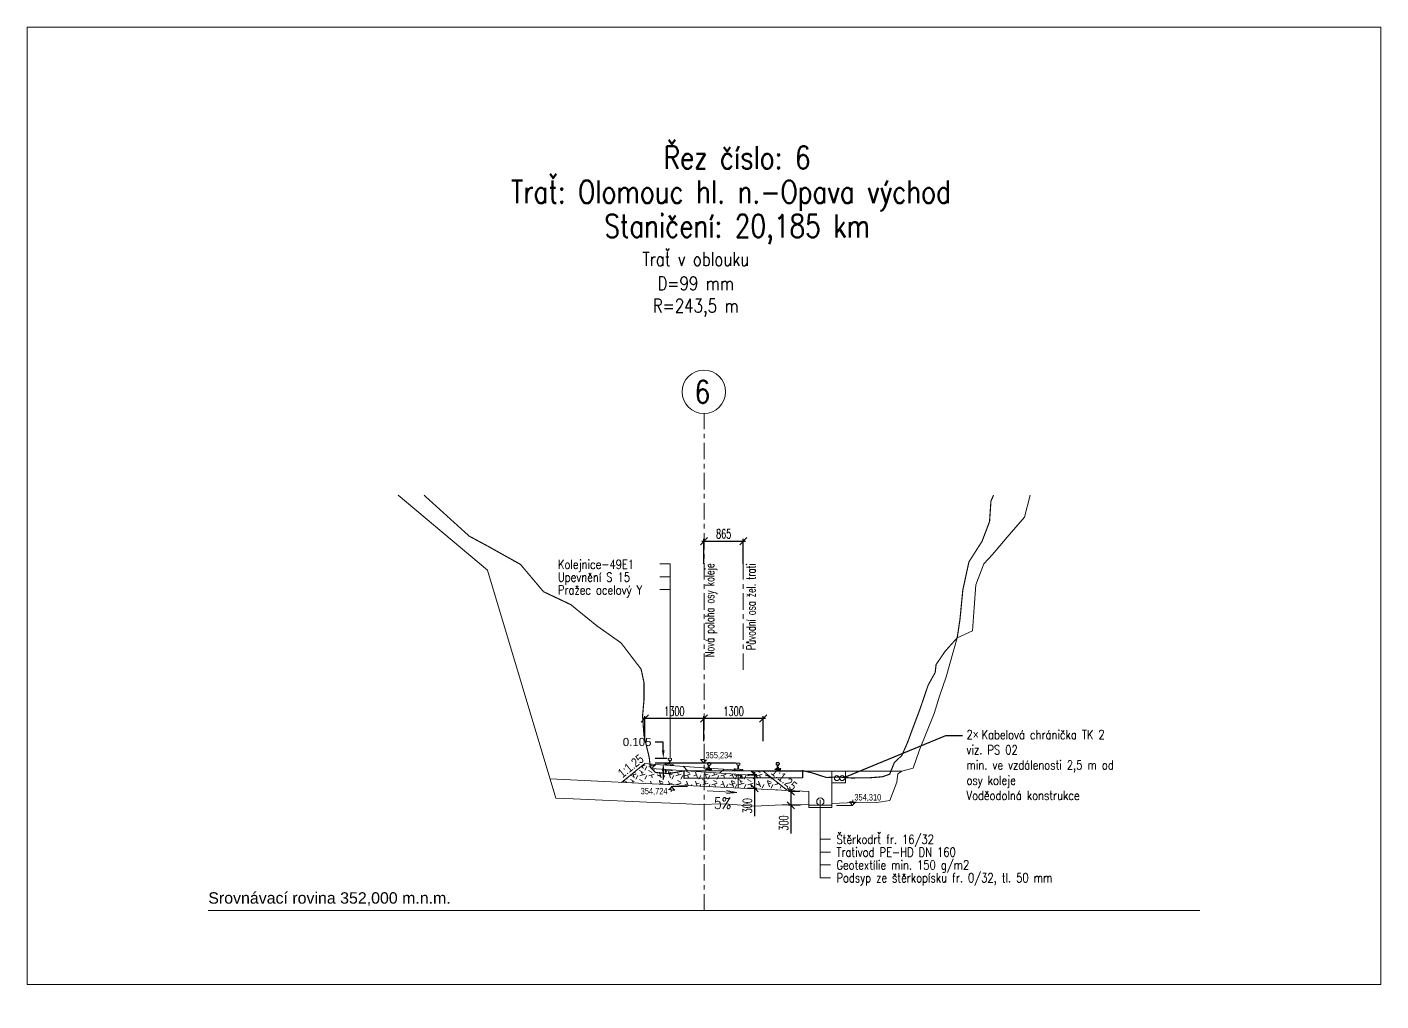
# Model space of a CAD drawing. Header units: millimetres. Extents: x -533422 to -532014, y -1115269 to -1112931.
# Drawn here: x -533209.1 to -533179.4, y -1112952.56 to -1112931.2 of the extents above; entities that cross this region are included whole.
import ezdxf
from ezdxf import colors
from ezdxf.entities.mleader import LeaderData, LeaderLine
from ezdxf.enums import TextEntityAlignment as Align
from ezdxf.math import Vec2, Vec3

# ---------------------------------------------------------------- set-up
doc = ezdxf.new("R2010")
doc.units = ezdxf.units.MM
doc.header["$PDMODE"] = 3
doc.header["$PDSIZE"] = 0.5
doc.linetypes.add('ACAD_ISO10W100', pattern=[18, 12, -3, 0, -3])
for name, color, linetype in [('002 Linie  svahu', 8, 'Continuous'), ('_původní pražec-řezy', 7, 'Continuous'), ('_vodítka-řezy', 4, 'Continuous')]:
    doc.layers.add(name, color=color, linetype=linetype)
for name, color, linetype, lineweight in [('_popisy-řezy', 1, 'Continuous', 18), ('_příčné řezy-řezy', 1, 'Continuous', 20), ('_svršek-řezy', 1, 'Continuous', 18), ('_šrafy-řezy', 1, 'Continuous', 15), ('původní terén', 7, 'Continuous', 15), ('stránka A4', 3, 'Continuous', 0)]:
    doc.layers.add(name, color=color, linetype=linetype, lineweight=lineweight)
doc.styles.add('ARI 1_50(01)', font='arial.ttf', dxfattribs={"height": 0.2})
doc.styles.add('promile', font='romans71n.shx', dxfattribs={"width": 0.8})
doc.styles.get("Standard").update_dxf_attribs({"font": 'arial.ttf'})
doc.styles.add('Standard 1_100', font='romans.shx', dxfattribs={"width": 0.65, "height": 0.2})
doc.styles.add('‰', font='romans71n.shx', dxfattribs={"width": 0.8})
doc.dimstyles.new('1_100', dxfattribs={"dimtxt": 0.2, "dimasz": 0.16, "dimexe": 0.05, "dimexo": 0.2, "dimgap": 0.06, "dimtad": 1, "dimdec": 0, "dimlfac": 1000, "dimrnd": 5, "dimzin": 0, "dimtxsty": 'Standard 1_100', "dimblk": 'OBLIQUE', "dimcen": 2.5, "dimdle": 0.05, "dimclrd": 256, "dimclre": 256, "dimclrt": 1, "dimadec": 0, "dimazin": 0, "dimtfac": 1, "dimtdec": 0, "dimtmove": 0, "dimatfit": 3, "dimfxl": 0.5, "dimfxlon": 1, "dimtfillclr": 256, "dimarcsym": 0})
doc.dimstyles.get("Standard").update_dxf_attribs({"dimtxt": 0.18, "dimasz": 0.18, "dimexe": 0.18, "dimexo": 0.0625, "dimgap": 0.09, "dimtad": 0, "dimtih": 1, "dimtoh": 1, "dimdec": 3, "dimzin": 0, "dimdsep": 46, "dimtxsty": 'Standard', "dimcen": 0.09, "dimadec": 0, "dimazin": 0, "dimtfac": 1, "dimtdec": 3, "dimtofl": 0, "dimtmove": 0, "dimatfit": 3, "dimfxl": 1, "dimtfillclr": 256, "dimtolj": 1, "dimtzin": 0, "dimarcsym": 0})

# ---------------------------------------------------------------- blocks, each defined once
blk = doc.blocks.new('RC_VYZNA')
for p, q in [((-2, 2), (0, 2)), ((0, 0), (-2, 2)), ((0, 2), (0, 3))]:
    blk.add_line(p, q)
blk.add_solid([(0, 0), (0, 0), (0, 2), (2, 2)])
blk = doc.blocks.new('Původní svršek')
at = {"layer": '_vodítka-řezy', "color": 12, "linetype": 'ACAD_ISO10W100', "lineweight": 0, "ltscale": 0.03, "extrusion": (0, 1, 6.12303e-17)}
blk.add_line((-675139.828, -974938.843), (-675139.828, -974936.508), dxfattribs=at)
at = {"layer": '_vodítka-řezy', "style": 'Standard 1_100', "width": 0.65}
blk.add_text('Původní osa žel. trati', height=0.2, rotation=90, dxfattribs=at).set_placement((-675139.558, -974936.508), align=Align.RIGHT)
blk = doc.blocks.new('A$C249728DF')
at = {"color": 7}
for p, q in [((0.715, 0.105), (0.717, 0.08)), ((0.74, 0.075), (0.719, 0.079)), ((0.752, 0.026), (0.749, 0.056)), ((0.766, 0.028), (0.762, 0.058)), ((0.766, 0.078), (0.785, 0.087)), ((0.782, 0.114), (0.786, 0.09)), ((-0.807, -0.149), (-0.807, -0.143)), ((-0.805, -0.14), (-0.792, -0.138)), ((-0.744, -0.149), (-0.805, -0.151)), ((-0.759, -0.127), (-0.784, -0.136)), ((-0.782, -0.015), (-0.783, -0.039)), ((-0.761, -0.048), (-0.781, -0.041)), ((-0.753, -0.097), (-0.754, -0.067)), ((-0.744, -0.149), (-0.683, -0.147)), ((-0.739, -0.097), (-0.74, -0.067)), ((-0.735, -0.047), (-0.714, -0.039)), ((-0.731, -0.126), (-0.705, -0.133)), ((-0.715, -0.013), (-0.713, -0.037)), ((-0.685, -0.136), (-0.698, -0.135)), ((-0.682, -0.145), (-0.682, -0.139)), ((0.704, -0.031), (0.703, -0.025)), ((0.705, -0.022), (0.718, -0.018)), ((0.766, -0.025), (0.706, -0.033)), ((0.749, -0.004), (0.725, -0.016)), ((0.766, -0.025), (0.827, -0.017)), ((0.777, 0), (0.804, -0.005)), ((0.824, -0.006), (0.811, -0.006)), ((0.828, -0.015), (0.827, -0.009))]:
    blk.add_line(p, q, dxfattribs=at)
blk.add_lwpolyline([(-1.269, -0.381), (-1.283, -0.219), (1.309, -0.006), (1.322, -0.168), (-1.269, -0.381)], dxfattribs=at)
for centre, radius, start, end in [((-0.74, -0.3), 0.3, 90.0237, 91.8383), ((-0.74, -0.08), 0.08, 80.204, 90.0475), ((0.728, 0.106), 0.013, 109.1975, 184.2723), ((0.719, 0.081), 0.002, 184.2723, 259.1282), ((0.75, 0.043), 0.08, 99.3539, 109.1975), ((0.786, -0.174), 0.3, 97.5631, 99.3778), ((0.739, 0.068), 0.007, 17.9715, 79.1282), ((0.669, 0.045), 0.08, 7.5631, 17.9715), ((0.786, -0.174), 0.3, 95.7485, 97.5631), ((0.746, 0.002), 0.007, 295.9902, 356.0557), ((0.634, 0.01), 0.12, 356.0557, 7.5631), ((0.764, 0.045), 0.08, 85.9288, 95.7724), ((0.769, 0.072), 0.007, 115.9981, 177.1547), ((0.842, 0.068), 0.08, 177.1547, 187.5631), ((0.885, 0.044), 0.12, 187.5631, 199.0706), ((0.769, 0.111), 0.013, 10.854, 85.9288), ((0.779, 0.007), 0.007, 199.0706, 259.136), ((0.784, 0.089), 0.002, 295.9981, 10.854), ((-0.804, -0.143), 0.003, 99.583, 181.8383), ((-0.805, -0.149), 0.0015, 181.8383, 271.8383), ((-0.798, -0.098), 0.04, 279.583, 290.2654), ((-0.781, -0.039), 0.002, 178.5474, 253.4034), ((-0.769, -0.015), 0.013, 103.4727, 178.5474), ((-0.754, -0.08), 0.08, 93.6291, 103.4727), ((-0.763, -0.054), 0.007, 12.2467, 73.4034), ((-0.74, -0.3), 0.3, 91.8383, 93.653), ((-0.762, -0.12), 0.007, 290.2654, 350.3308), ((-0.834, -0.07), 0.08, 1.8383, 12.2467), ((-0.873, -0.101), 0.12, 350.3308, 1.8383), ((-0.66, -0.064), 0.08, 171.4299, 181.8383), ((-0.732, -0.053), 0.007, 110.2733, 171.4299), ((-0.619, -0.093), 0.12, 181.8383, 193.3458), ((-0.729, -0.119), 0.007, 193.3458, 253.4112), ((-0.728, -0.014), 0.013, 5.1292, 80.204), ((-0.715, -0.037), 0.002, 290.2733, 5.1292), ((-0.694, -0.095), 0.04, 253.4112, 264.0936), ((-0.685, -0.139), 0.003, 1.8383, 84.0936), ((-0.683, -0.145), 0.0015, 271.8383, 1.8383), ((0.706, -0.025), 0.003, 105.3078, 187.5631), ((0.706, -0.031), 0.0015, 187.5631, 277.5631), ((0.708, 0.02), 0.04, 285.3078, 295.9902), ((0.811, 0.034), 0.04, 259.136, 269.8184), ((0.824, -0.009), 0.003, 7.5631, 89.8184), ((0.827, -0.015), 0.0015, 277.5631, 7.5631)]:
    blk.add_arc(centre, radius, start, end, dxfattribs=at)
blk = doc.blocks.new('_Oblique')
at = {"color": 0, "linetype": 'ByBlock', "lineweight": -2}
blk.add_line((0.5, 0.5), (-0.5, -0.5), dxfattribs=at)
blk = doc.blocks.new('*D103')
at = {"layer": '_příčné řezy-řezy', "linetype": 'Continuous', "lineweight": -2}
for p, q in [((-533195.554, -1112946.863), (-533195.554, -1112946.313)), ((-533194.204, -1112946.363), (-533195.604, -1112946.363)), ((-533194.254, -1112946.363), (-533194.254, -1112946.413))]:
    blk.add_line(p, q, dxfattribs=at)
at = {"layer": 'Defpoints', "color": 0}
for p in [(-533195.554, -1112946.363), (-533194.254, -1112946.328), (-533195.554, -1112947.482)]:
    blk.add_point(p, dxfattribs=at)
at = {"layer": '_příčné řezy-řezy', "lineweight": -2, "xscale": 0.16, "yscale": 0.16, "zscale": 0.16, "rotation": 180}
blk.add_blockref('_Oblique', (-533195.554, -1112946.363), dxfattribs=at)
at = {"layer": '_příčné řezy-řezy', "lineweight": -2, "xscale": 0.16, "yscale": 0.16, "zscale": 0.16}
blk.add_blockref('_Oblique', (-533194.254, -1112946.363), dxfattribs=at)
at = {"layer": '_příčné řezy-řezy', "color": 1, "lineweight": 9, "insert": (-533194.904, -1112946.203), "char_height": 0.2, "attachment_point": 5, "style": 'Standard 1_100'}
blk.add_mtext('1300', dxfattribs=at)
blk = doc.blocks.new('*D104')
at = {"layer": '_příčné řezy-řezy', "linetype": 'Continuous', "lineweight": -2}
for p, q in [((-533194.254, -1112946.863), (-533194.254, -1112946.313)), ((-533192.954, -1112946.863), (-533192.954, -1112946.313)), ((-533192.904, -1112946.363), (-533194.304, -1112946.363))]:
    blk.add_line(p, q, dxfattribs=at)
at = {"layer": 'Defpoints', "color": 0}
for p in [(-533194.254, -1112946.363), (-533194.254, -1112947.482), (-533192.954, -1112947.482)]:
    blk.add_point(p, dxfattribs=at)
at = {"layer": '_příčné řezy-řezy', "lineweight": -2, "xscale": 0.16, "yscale": 0.16, "zscale": 0.16, "rotation": 180}
blk.add_blockref('_Oblique', (-533194.254, -1112946.363), dxfattribs=at)
at = {"layer": '_příčné řezy-řezy', "lineweight": -2, "xscale": 0.16, "yscale": 0.16, "zscale": 0.16}
blk.add_blockref('_Oblique', (-533192.954, -1112946.363), dxfattribs=at)
at = {"layer": '_příčné řezy-řezy', "color": 1, "lineweight": 9, "insert": (-533193.604, -1112946.203), "char_height": 0.2, "attachment_point": 5, "style": 'Standard 1_100'}
blk.add_mtext('1300', dxfattribs=at)
blk = doc.blocks.new('*D118')
at = {"layer": '_příčné řezy-řezy', "linetype": 'Continuous', "lineweight": -2}
for p, q in [((-533194.254, -1112942.973), (-533194.254, -1112942.423)), ((-533193.391, -1112942.973), (-533193.391, -1112942.423)), ((-533194.304, -1112942.473), (-533193.341, -1112942.473))]:
    blk.add_line(p, q, dxfattribs=at)
at = {"layer": 'Defpoints', "color": 0}
for p in [(-533193.391, -1112942.473), (-533194.254, -1112943.259), (-533193.391, -1112943.263)]:
    blk.add_point(p, dxfattribs=at)
at = {"layer": '_příčné řezy-řezy', "lineweight": -2, "xscale": 0.16, "yscale": 0.16, "zscale": 0.16, "rotation": 180}
blk.add_blockref('_Oblique', (-533194.254, -1112942.473), dxfattribs=at)
at = {"layer": '_příčné řezy-řezy', "lineweight": -2, "xscale": 0.16, "yscale": 0.16, "zscale": 0.16}
blk.add_blockref('_Oblique', (-533193.391, -1112942.473), dxfattribs=at)
at = {"layer": '_příčné řezy-řezy', "color": 1, "lineweight": 9, "insert": (-533193.822, -1112942.313), "char_height": 0.2, "attachment_point": 5, "style": 'Standard 1_100'}
blk.add_mtext('865', dxfattribs=at)
blk = doc.blocks.new('*D134')
at = {"layer": '_příčné řezy-řezy', "linetype": 'Continuous', "lineweight": -2}
for p, q in [((-533193.302, -1112947.59), (-533193.095, -1112947.59)), ((-533193.145, -1112947.54), (-533193.145, -1112947.89)), ((-533193.302, -1112947.89), (-533193.095, -1112947.89)), ((-533193.145, -1112947.89), (-533193.145, -1112948.504))]:
    blk.add_line(p, q, dxfattribs=at)
at = {"layer": 'Defpoints', "color": 0}
for p in [(-533193.502, -1112947.59), (-533193.502, -1112947.89), (-533193.145, -1112947.89)]:
    blk.add_point(p, dxfattribs=at)
at = {"layer": '_příčné řezy-řezy', "lineweight": -2, "xscale": 0.16, "yscale": 0.16, "zscale": 0.16}
for p, rotation in [((-533193.145, -1112947.59), 90), ((-533193.145, -1112947.89), 270)]:
    blk.add_blockref('_Oblique', p, dxfattribs=dict(at, rotation=rotation))
at = {"layer": '_příčné řezy-řezy', "color": 1, "lineweight": 9, "insert": (-533193.305, -1112948.277), "char_height": 0.2, "attachment_point": 5, "rotation": 90, "style": 'Standard 1_100'}
blk.add_mtext('300', dxfattribs=at)
blk = doc.blocks.new('*D135')
at = {"layer": '_příčné řezy-řezy', "linetype": 'Continuous', "lineweight": -2}
for p, q in [((-533192.153, -1112947.967), (-533192.398, -1112947.967)), ((-533192.348, -1112947.917), (-533192.348, -1112948.267)), ((-533192.153, -1112948.267), (-533192.398, -1112948.267)), ((-533192.348, -1112948.267), (-533192.348, -1112948.882))]:
    blk.add_line(p, q, dxfattribs=at)
at = {"layer": 'Defpoints', "color": 0}
for p in [(-533191.953, -1112947.967), (-533192.348, -1112948.267), (-533191.953, -1112948.267)]:
    blk.add_point(p, dxfattribs=at)
at = {"layer": '_příčné řezy-řezy', "lineweight": -2, "xscale": 0.16, "yscale": 0.16, "zscale": 0.16}
for p, rotation in [((-533192.348, -1112947.967), 90), ((-533192.348, -1112948.267), 270)]:
    blk.add_blockref('_Oblique', p, dxfattribs=dict(at, rotation=rotation))
at = {"layer": '_příčné řezy-řezy', "color": 1, "lineweight": 9, "insert": (-533192.508, -1112948.655), "char_height": 0.2, "attachment_point": 5, "rotation": 90, "style": 'Standard 1_100'}
blk.add_mtext('300', dxfattribs=at)
blk = doc.blocks.new('*D146')
at = {"layer": 'Defpoints', "color": 0}
for p in [(-533195.147, -1112947.239), (-533194.998, -1112947.239), (-533193.5, -1112947.344)]:
    blk.add_point(p, dxfattribs=at)
at = {"layer": 'stránka A4', "color": 0, "lineweight": -2}
for p, q in [((-533195.147, -1112946.879), (-533195.327, -1112946.879)), ((-533195.147, -1112947.059), (-533195.147, -1112946.879)), ((-533195.061, -1112947.239), (-533195.327, -1112947.239)), ((-533193.563, -1112947.344), (-533195.327, -1112947.344)), ((-533195.147, -1112947.524), (-533195.147, -1112947.704))]:
    blk.add_line(p, q, dxfattribs=at)
at = {"layer": 'stránka A4', "color": 0}
for points in [[(-533195.177, -1112947.059), (-533195.117, -1112947.059), (-533195.147, -1112947.239)], [(-533195.117, -1112947.524), (-533195.177, -1112947.524), (-533195.147, -1112947.344)]]:
    blk.add_solid(points, dxfattribs=at)
at = {"layer": 'stránka A4', "color": 0, "insert": (-533195.721, -1112946.879), "char_height": 0.18, "attachment_point": 5}
blk.add_mtext('\\A1;0.105', dxfattribs=at)

msp = doc.modelspace()

# ---------------------------------------------------------------- hatches: boundary and pattern name
at = {"layer": '_šrafy-řezy', "linetype": 'Continuous'}
h = msp.add_hatch(dxfattribs=at)
h.set_pattern_fill('UNIHER', color=1, scale=0.05, style=0)
h.set_pattern_definition([(18.435, (141812.83852, -138008.09968), (0.197642177225, 0.197642530296), [0.0625, -0.5, 0.125, -0.5625]), (18.435, (141812.97687, -138008.11944), (0.197642177225, 0.197642530296), [0.125, -0.5, 0.0625, -0.5625]), (108.435, (141812.8583, -138008.15897), (0.197642177225, 0.197642530296), [0.125, -0.5, 0.125, -0.5]), (108.435, (141812.8583, -138007.96133), (0.197642177225, 0.197642530296), [0.125, -0.5, 0.125, -0.5]), (108.435, (141813.03617, -138008.09968), (0.197642177225, 0.197642530296), [0.0625, -0.5625]), (108.435, (141812.66065, -138007.96133), (0.197642177225, 0.197642530296), [0.0625, -0.5625]), (333.435, (141812.89782, -138008.07991), (0.197642294287, 0.19764242375), [0.0883885, -0.79549515, 0.0883885, -0.79549515]), (333.435, (141812.50253, -138007.88227), (0.197642294287, 0.19764242375), [0.08838835, -1.6793786]), (333.435, (141813.09546, -138008.07991), (0.197642294287, 0.19764242375), [0.0883885, -0.35385534, 0.0883885, -1.23743685]), (333.435, (141812.70017, -138007.88227), (0.197642294287, 0.19764242375), [0.08838835, -1.6793786]), (333.435, (141813.2931, -138008.07991), (0.197642294287, 0.19764242375), [0.0883885, -0.79549515, 0.0883885, -0.79549515]), (333.435, (141813.68839, -138008.27756), (0.197642294287, 0.19764242375), [0.08838835, -1.6793786]), (63.435, (141812.81876, -138008.04038), (-0.197643635928, -0.197641752932), [0.08839, -0.35355, 0.08839, -0.7955, 0.08839, -0.35355])])
h.paths.add_polyline_path([(-533193.578, -1112947.585), (-533194.9523, -1112947.4901), (-533194.9538, -1112947.5113), (-533195.0776, -1112947.5028), (-533195.0803, -1112947.5418), (-533195.1015, -1112947.5403), (-533195.0974, -1112947.4801), (-533195.4124, -1112947.4584), (-533195.3111, -1112947.3702), (-533195.5521, -1112947.3535), (-533196.0653, -1112947.7641), (-533193.502, -1112947.8902), (-533193.502, -1112947.6115), (-533193.5794, -1112947.6061)])
h.paths.add_polyline_path([(-533192.9539, -1112947.5154), (-533193.2061, -1112947.5154), (-533193.1179, -1112947.6167), (-533193.4329, -1112947.595), (-533193.4371, -1112947.6551), (-533193.4583, -1112947.6537), (-533193.4556, -1112947.6147), (-533193.502, -1112947.6115), (-533193.502, -1112947.8902), (-533192.4188, -1112947.9435)])

# ---------------------------------------------------------------- linework, layer by layer
at = {"layer": '002 Linie  svahu', "color": 1, "linetype": 'Continuous', "lineweight": 18, "ltscale": 0.25, "flags": 128}
for points in [[(-533199.0041, -1112943.1093), (-533200.9647, -1112941.4642)], [(-533187.0978, -1112941.4642), (-533187.2217, -1112941.9439), (-533187.6031, -1112942.3822), (-533187.9274, -1112942.7633), (-533188.1181, -1112942.9729), (-533188.2897, -1112943.4303), (-533188.3278, -1112943.9258), (-533188.366, -1112944.4403), (-533188.6991, -1112944.5937), (-533188.9381, -1112945.4504), (-533189.0907, -1112945.8696), (-533189.2051, -1112946.2507), (-533189.5293, -1112947.0511), (-533189.6628, -1112947.4513), (-533189.9113, -1112947.5154)], [(-533195.1876, -1112948.2134), (-533197.1209, -1112948.1262), (-533197.5041, -1112948.1093), (-533199.0041, -1112943.1093)], [(-533191.4517, -1112948.2262), (-533191.1145, -1112948.2104), (-533190.459, -1112948.2053), (-533190.459, -1112948.2053), (-533190.459, -1112948.2053), (-533190.1763, -1112948.1616), (-533190.0265, -1112947.759), (-533190.0003, -1112947.5761), (-533189.9113, -1112947.5154)], [(-533195.1876, -1112948.2134), (-533195.1876, -1112948.2134), (-533195.1876, -1112948.2134), (-533195.1876, -1112948.2134), (-533195.1876, -1112948.2134), (-533194.7947, -1112948.225), (-533194.3567, -1112948.2464), (-533193.8119, -1112948.2357), (-533193.1496, -1112948.2891), (-533192.5407, -1112948.2571), (-533192.1133, -1112948.2571), (-533191.9517, -1112948.2495)]]:
    msp.add_lwpolyline(points, dxfattribs=at)
at = {"layer": '_popisy-řezy', "linetype": 'Continuous'}
for p, q in [((-533195.2234, -1112942.9711), (-533194.9984, -1112942.9711)), ((-533194.9984, -1112947.2394), (-533194.9984, -1112942.9711)), ((-533195.2234, -1112943.2523), (-533194.9984, -1112943.2523)), ((-533195.2234, -1112943.5336), (-533194.9984, -1112943.5336)), ((-533191.7036, -1112949.8568), (-533191.7036, -1112948.1481)), ((-533191.7036, -1112949.0131), (-533191.4786, -1112949.0131)), ((-533191.7036, -1112949.2943), (-533191.4786, -1112949.2943)), ((-533191.7036, -1112949.5756), (-533191.4786, -1112949.5756)), ((-533191.7036, -1112949.8568), (-533191.4786, -1112949.8568))]:
    msp.add_line(p, q, dxfattribs=at)
at = {"layer": '_popisy-řezy', "linetype": 'Continuous', "lineweight": 13}
for p, q in [((-533194.1836, -1112947.9526), (-533193.536, -1112947.9871)), ((-533193.536, -1112947.9871), (-533193.7627, -1112948.0049)), ((-533193.536, -1112947.9871), (-533193.7595, -1112947.9454))]:
    msp.add_line(p, q, dxfattribs=at)
at = {"layer": '_popisy-řezy', "color": 1, "lineweight": 13}
msp.add_circle((-533194.2557, -1112939.1968), 0.4767, dxfattribs=at)
at = {"layer": '_svršek-řezy', "linetype": 'Continuous'}
for p, q in [((-533195.5521, -1112947.3535), (-533196.0653, -1112947.7641)), ((-533195.3111, -1112947.3702), (-533195.5521, -1112947.3535)), ((-533197.6307, -1112947.6872), (-533191.9517, -1112947.9664)), ((-533193.502, -1112947.5902), (-533193.502, -1112947.8902)), ((-533193.2061, -1112947.5154), (-533192.9539, -1112947.5154)), ((-533192.9539, -1112947.5154), (-533192.4188, -1112947.9435)), ((-533192.9539, -1112947.5154), (-533189.9113, -1112947.5154)), ((-533191.4517, -1112947.7748), (-533191.1517, -1112947.7748)), ((-533191.1517, -1112947.7748), (-533191.1517, -1112947.5154)), ((-533191.9517, -1112948.2664), (-533191.4517, -1112948.2664)), ((-533191.9517, -1112948.3164), (-533191.4517, -1112948.3164))]:
    msp.add_line(p, q, dxfattribs=at)
at = {"layer": '_svršek-řezy', "lineweight": 13}
for p, q in [((-533195.3111, -1112947.3702), (-533195.4124, -1112947.4584)), ((-533195.4124, -1112947.4584), (-533193.1179, -1112947.6167)), ((-533193.2061, -1112947.5154), (-533195.3111, -1112947.3702)), ((-533195.112, -1112947.3839), (-533195.1105, -1112947.3627)), ((-533195.0894, -1112947.3642), (-533195.1105, -1112947.3627)), ((-533195.1015, -1112947.5403), (-533195.0974, -1112947.4801)), ((-533195.0894, -1112947.3642), (-533195.0908, -1112947.3854)), ((-533195.0776, -1112947.5028), (-533195.0803, -1112947.5418)), ((-533194.9538, -1112947.5113), (-533195.0776, -1112947.5028)), ((-533194.9523, -1112947.4901), (-533194.9538, -1112947.5113)), ((-533194.9443, -1112947.3742), (-533194.9458, -1112947.3954)), ((-533194.9443, -1112947.3742), (-533194.9232, -1112947.3756)), ((-533194.9246, -1112947.3968), (-533194.9232, -1112947.3756)), ((-533194.7026, -1112947.4121), (-533194.6143, -1112947.5135)), ((-533193.8147, -1112947.4734), (-533193.916, -1112947.5616)), ((-533193.5926, -1112947.4887), (-533193.5911, -1112947.4675)), ((-533193.57, -1112947.469), (-533193.5911, -1112947.4675)), ((-533193.57, -1112947.469), (-533193.5714, -1112947.4902)), ((-533193.4249, -1112947.479), (-533193.4264, -1112947.5002)), ((-533193.4249, -1112947.479), (-533193.4038, -1112947.4805)), ((-533193.4052, -1112947.5016), (-533193.4038, -1112947.4805)), ((-533195.0803, -1112947.5418), (-533195.1015, -1112947.5403)), ((-533193.578, -1112947.585), (-533193.5794, -1112947.6061)), ((-533193.5794, -1112947.6061), (-533193.4556, -1112947.6147)), ((-533193.4556, -1112947.6147), (-533193.4583, -1112947.6537)), ((-533193.4583, -1112947.6537), (-533193.4371, -1112947.6551)), ((-533193.4371, -1112947.6551), (-533193.4329, -1112947.595)), ((-533193.2061, -1112947.5154), (-533193.1179, -1112947.6167)), ((-533191.4517, -1112948.3164), (-533191.4517, -1112947.5154)), ((-533191.9517, -1112948.3164), (-533191.9517, -1112947.9664))]:
    msp.add_line(p, q, dxfattribs=at)
at = {"layer": '_svršek-řezy', "linetype": 'Continuous', "lineweight": 13}
for p, q in [((-533195.0781, -1112947.38), (-533195.0759, -1112947.3668)), ((-533195.0781, -1112947.38), (-533195.0759, -1112947.3668)), ((-533194.954, -1112947.3948), (-533195.0781, -1112947.38)), ((-533194.954, -1112947.3948), (-533195.0781, -1112947.38)), ((-533195.0759, -1112947.3668), (-533195.0198, -1112947.3597)), ((-533195.0759, -1112947.3668), (-533195.0198, -1112947.3597)), ((-533195.0364, -1112947.2752), (-533195.0316, -1112947.2355)), ((-533195.0364, -1112947.2752), (-533195.0316, -1112947.2355)), ((-533195.0101, -1112947.2783), (-533195.0364, -1112947.2752)), ((-533195.0101, -1112947.2783), (-533195.0364, -1112947.2752)), ((-533195.0316, -1112947.2355), (-533194.9651, -1112947.2434)), ((-533195.0316, -1112947.2355), (-533194.9651, -1112947.2434)), ((-533195.0198, -1112947.3597), (-533195.0101, -1112947.2783)), ((-533194.9962, -1112947.28), (-533195.0059, -1112947.3614)), ((-533194.9962, -1112947.28), (-533195.0059, -1112947.3614)), ((-533195.0059, -1112947.3614), (-533194.9517, -1112947.382)), ((-533195.0059, -1112947.3614), (-533194.9517, -1112947.382)), ((-533194.9699, -1112947.2831), (-533194.9962, -1112947.28)), ((-533194.9699, -1112947.2831), (-533194.9962, -1112947.28)), ((-533194.9651, -1112947.2434), (-533194.9699, -1112947.2831)), ((-533194.9651, -1112947.2434), (-533194.9699, -1112947.2831)), ((-533194.9517, -1112947.382), (-533194.954, -1112947.3948)), ((-533194.9517, -1112947.382), (-533194.954, -1112947.3948)), ((-533193.5688, -1112947.4773), (-533193.569, -1112947.4903)), ((-533193.5688, -1112947.4773), (-533193.569, -1112947.4903)), ((-533193.569, -1112947.4903), (-533193.4441, -1112947.4958)), ((-533193.569, -1112947.4903), (-533193.4441, -1112947.4958)), ((-533193.5124, -1112947.4658), (-533193.5688, -1112947.4773)), ((-533193.5124, -1112947.4658), (-533193.5688, -1112947.4773)), ((-533193.5335, -1112947.3428), (-533193.5353, -1112947.3827)), ((-533193.5335, -1112947.3428), (-533193.5353, -1112947.3827)), ((-533193.5353, -1112947.3827), (-533193.5088, -1112947.3839)), ((-533193.5353, -1112947.3827), (-533193.5088, -1112947.3839)), ((-533193.4666, -1112947.3457), (-533193.5335, -1112947.3428)), ((-533193.5088, -1112947.3839), (-533193.5124, -1112947.4658)), ((-533193.5088, -1112947.3839), (-533193.5124, -1112947.4658)), ((-533193.4984, -1112947.4664), (-533193.4948, -1112947.3845)), ((-533193.4984, -1112947.4664), (-533193.4948, -1112947.3845)), ((-533193.4439, -1112947.4826), (-533193.4984, -1112947.4664)), ((-533193.4439, -1112947.4826), (-533193.4984, -1112947.4664)), ((-533193.4948, -1112947.3845), (-533193.4683, -1112947.3857)), ((-533193.4948, -1112947.3845), (-533193.4683, -1112947.3857)), ((-533193.4683, -1112947.3857), (-533193.4666, -1112947.3457)), ((-533193.4683, -1112947.3857), (-533193.4666, -1112947.3457)), ((-533193.4441, -1112947.4958), (-533193.4439, -1112947.4826)), ((-533193.4441, -1112947.4958), (-533193.4439, -1112947.4826))]:
    msp.add_line(p, q, dxfattribs=at)
at = {"layer": '_svršek-řezy'}
for p, q in [((-533193.5335, -1112947.3428), (-533194.251, -1112947.3428)), ((-533194.9725, -1112947.8532), (-533194.6131, -1112947.8532)), ((-533191.3447, -1112948.2678), (-533190.9852, -1112948.2678))]:
    msp.add_line(p, q, dxfattribs=at)
at = {"layer": '_svršek-řezy', "color": 3, "linetype": 'Continuous'}
msp.add_circle((-533191.3367, -1112947.6704), 0.055, dxfattribs=at)
at = {"layer": '_svršek-řezy', "color": 6, "linetype": 'Continuous'}
msp.add_circle((-533191.2217, -1112947.6704), 0.055, dxfattribs=at)
at = {"layer": '_svršek-řezy', "lineweight": 13}
msp.add_circle((-533191.7017, -1112948.1865), 0.08, dxfattribs=at)
at = {"layer": '_vodítka-řezy', "color": 1, "linetype": 'ACAD_ISO10W100', "lineweight": 15, "ltscale": 0.03, "extrusion": (0, 1, 6.12303e-17)}
msp.add_line((-533194.2536, -1112950.5768), (-533194.2536, -1112939.6735), dxfattribs=at)
at = {"layer": '_vodítka-řezy', "color": 1, "lineweight": 15}
msp.add_lwpolyline([(-533205.133, -1112950.5768), (-533183.3742, -1112950.5768)], dxfattribs=at)
at = {"layer": 'původní terén', "color": 250, "lineweight": 15, "const_width": 0.025}
for points in [[(-533194.6906, -1112947.5129), (-533194.777, -1112947.5262), (-533195.0235, -1112947.5712), (-533195.3171, -1112947.5477), (-533195.4335, -1112947.4317), (-533195.4545, -1112947.2219), (-533195.57, -1112946.7394), (-533195.6015, -1112946.3093), (-533195.57, -1112945.9527), (-533195.57, -1112945.575), (-533195.6329, -1112945.2813), (-533196.0738, -1112944.7044), (-533196.6092, -1112944.3267), (-533197.1761, -1112943.8652), (-533197.7745, -1112943.5819), (-533198.2784, -1112942.984), (-533198.9922, -1112942.5854), (-533199.4016, -1112942.3651), (-533200.396, -1112941.4642)], [(-533192.0906, -1112947.5054), (-533191.8877, -1112947.5539), (-533191.5689, -1112947.6567), (-533191.3117, -1112947.6464), (-533191.0203, -1112947.667), (-533190.6289, -1112947.6638), (-533190.3406, -1112947.641), (-533190.1803, -1112947.5847), (-533190.0774, -1112947.3277), (-533189.9128, -1112947.1736), (-533189.7791, -1112946.8652), (-533189.6968, -1112946.6391), (-533189.5117, -1112946.1457), (-533189.3368, -1112945.6318), (-533189.1825, -1112945.3543), (-533189.162, -1112945.1796), (-533188.9665, -1112944.8918), (-533188.6991, -1112944.5937), (-533188.6374, -1112944.1826), (-533188.5757, -1112943.5453), (-533188.4419, -1112942.9286), (-533188.1539, -1112942.4763), (-533187.9893, -1112942.0446), (-533187.9585, -1112941.5924), (-533187.901, -1112941.4642)]]:
    msp.add_lwpolyline(points, dxfattribs=at)
at = {"layer": 'stránka A4'}
for p, q in [((-533179.4036, -1112931.1982), (-533209.1036, -1112931.1982)), ((-533209.1036, -1112931.1982), (-533209.1036, -1112952.1982)), ((-533179.4036, -1112952.1982), (-533179.4036, -1112931.1982)), ((-533209.1036, -1112952.1982), (-533179.4036, -1112952.1982))]:
    msp.add_line(p, q, dxfattribs=at)

# ---------------------------------------------------------------- block references
at = {"layer": '_původní pražec-řezy', "rotation": 355.4657335379777}
msp.add_blockref('A$C249728DF', (-533193.3947, -1112947.3958), dxfattribs=at)
at = {"layer": '_svršek-řezy', "xscale": 0.04, "yscale": 0.04, "zscale": 0.04}
for p in [(-533194.251, -1112947.3428), (-533190.9852, -1112948.2678)]:
    msp.add_blockref('RC_VYZNA', p, dxfattribs=at)
at = {"layer": '_svršek-řezy', "xscale": 0.04, "yscale": 0.04, "zscale": 0.04, "rotation": 180}
msp.add_blockref('RC_VYZNA', (-533194.9725, -1112947.8532), dxfattribs=at)
at = {"layer": '_vodítka-řezy', "color": 1, "lineweight": 15}
msp.add_blockref('Původní svršek', (141946.437, -138006.4545), dxfattribs=at)

# ---------------------------------------------------------------- texts
at = {"layer": '_popisy-řezy', "linetype": 'Continuous', "lineweight": 13, "style": 'promile', "width": 0.8}
for s, height, p in [('Řez číslo: 6', 0.5, (-533193.526, -1112934.3104)), ('Trať: Olomouc hl. n.-Opava východ ', 0.5, (-533193.526, -1112935.0604)), ('Staničení: 20,185 km', 0.5, (-533193.526, -1112935.8104)), ('Trať v oblouku', 0.3, (-533194.4357, -1112936.438)), ('D=99 mm', 0.3, (-533194.4357, -1112936.9688)), ('R=243,5 m', 0.3, (-533194.4357, -1112937.4591))]:
    msp.add_text(s, height=height, dxfattribs=at).set_placement(p, align=Align.CENTER)
at = {"layer": '_popisy-řezy', "color": 1, "lineweight": 13, "style": 'promile', "width": 0.8}
msp.add_text('6', height=0.5, dxfattribs=at).set_placement((-533194.2889, -1112939.4483), align=Align.CENTER)
at = {"layer": '_popisy-řezy', "linetype": 'Continuous', "style": '‰', "width": 0.8}
for s, p in [(' Kolejnice-49E1', (-533197.5693, -1112942.9812)), (' Upevnění S 15', (-533197.5693, -1112943.2624)), (' Pražec ocelový Y', (-533197.5693, -1112943.5437)), ('Štěrkodrť fr. 16/32', (-533191.3487, -1112949.0131)), ('Trativod PE-HD DN 160', (-533191.3487, -1112949.2943)), ('Geotextílie min. 150 g/m2', (-533191.3487, -1112949.5756)), ('Podsyp ze štěrkopísku fr. 0/32, tl. 50 mm', (-533191.3487, -1112949.8568))]:
    msp.add_text(s, height=0.2, dxfattribs=at).set_placement(p, align=Align.MIDDLE_LEFT)
at = {"layer": '_popisy-řezy', "linetype": 'Continuous', "lineweight": 13, "width": 0.8}
for rotation, p in [(38.65981, (-533195.7982, -1112947.4818)), (321.52171, (-533192.5556, -1112947.7658))]:
    msp.add_text('1:1.25', height=0.2, rotation=rotation, dxfattribs=at).set_placement(p, align=Align.CENTER)
at = {"layer": '_popisy-řezy', "linetype": 'Continuous', "lineweight": 13, "style": 'promile', "width": 0.8}
msp.add_text('5%', height=0.25, dxfattribs=at).set_placement((-533194.0344, -1112948.3454))
at = {"layer": '_popisy-řezy', "color": 1, "lineweight": 15, "style": 'ARI 1_50(01)'}
msp.add_text('Srovnávací rovina 352,000 m.n.m.', height=0.25, rotation=0, dxfattribs=at).set_placement((-533205.128, -1112950.4238))
at = {"layer": '_svršek-řezy', "width": 0.8}
for s, p in [('355,234', (-533194.2197, -1112947.2365)), ('354,724', (-533195.6424, -1112948.0253)), ('354,310', (-533190.9539, -1112948.1615))]:
    msp.add_text(s, height=0.14, dxfattribs=at).set_placement(p)
at = {"layer": '_vodítka-řezy', "color": 1, "lineweight": 15, "style": 'Standard 1_100', "width": 0.65}
msp.add_text('Nová poloha osy koleje', height=0.2, rotation=90, dxfattribs=at).set_placement((-533194.0294, -1112942.9624), align=Align.RIGHT)

# ---------------------------------------------------------------- dimensions: what is measured, and where the dimension line sits
at = {"layer": '_příčné řezy-řezy', "linetype": 'Continuous', "lineweight": 9}
for base, p1, p2, picture, middle in [((-533193.3906, -1112942.4725), (-533194.2536, -1112943.2593), (-533193.3906, -1112943.2626), '*D118', (-533193.8221, -1112942.3125)), ((-533195.5536, -1112946.3632), (-533194.2536, -1112946.3283), (-533195.5536, -1112947.4823), '*D103', (-533194.9036, -1112946.2032)), ((-533194.2536, -1112946.3632), (-533192.9536, -1112947.4823), (-533194.2536, -1112947.4823), '*D104', (-533193.6036, -1112946.2032))]:
    dim = msp.add_linear_dim(base=base, p1=p1, p2=p2, dimstyle='1_100', dxfattribs=at)
    dim.commit()
    dim.dimension.update_dxf_attribs({"geometry": picture, "text_midpoint": middle})
for base, p1, p2, picture, middle in [((-533193.145, -1112947.8902), (-533193.502, -1112947.5902), (-533193.502, -1112947.8902), '*D134', (-533193.305, -1112948.2773)), ((-533192.3484, -1112948.2675), (-533191.9529, -1112947.9675), (-533191.9529, -1112948.2675), '*D135', (-533192.5084, -1112948.6546))]:
    dim = msp.add_linear_dim(base=base, p1=p1, p2=p2, angle=90, dimstyle='1_100', dxfattribs=at)
    dim.commit()
    dim.dimension.update_dxf_attribs({"geometry": picture, "text_midpoint": middle})
at = {"layer": 'stránka A4'}
dim = msp.add_linear_dim(base=(-533195.1466, -1112947.2394), p1=(-533193.5, -1112947.3442), p2=(-533194.9984, -1112947.2394), angle=90, dimstyle='Standard', dxfattribs=at)
dim.commit()
dim.dimension.update_dxf_attribs({"geometry": '*D146', "text_midpoint": (-533195.721, -1112946.8794)})

# ---------------------------------------------------------------- leaders
at = {"layer": '_popisy-řezy', "color": 1, "lineweight": 13}
ml = msp.add_multileader_mtext('Standard', dxfattribs=at)
ml.set_content('2{\\fArial|b0|i0|c0|p34;× }Kabelová chránička TK 2\\Pviz. PS 02\\Pmin. ve vzdálenosti 2,5 m od \\Posy koleje\\PVoděodolná konstrukce ', color=1, style='‰')
ml.set_leader_properties()
ml.build(insert=Vec2(0, 0))
ml.multileader.update_dxf_attribs({"dogleg_length": 0.36, "arrow_head_size": 0.1})
ctx = ml.context
ctx.base_point, ctx.char_height, ctx.arrow_head_size, ctx.landing_gap_size, ctx.plane_origin = Vec3(-533188.5856, -1112946.7366), 0.2, 0.1, 0.09, Vec3(-533187.226, -1112947.2995)
notes = []
notes.append((ctx, [(0, (1, 1, 0), (-533188.9456, -1112946.7366), (1, 0), 0.36, [(0, [(-533191.2217, -1112947.6704)], 256, [])])]))
ctx.mtext.insert, ctx.mtext.defined_height, ctx.mtext.flow_direction = Vec3(-533188.4956, -1112946.6166), 0.2, 5
for ctx, leaders in notes:
    for number, flags, end, landing, length, lines in leaders:
        leader = LeaderData()
        leader.index, (leader.has_last_leader_line, leader.has_dogleg_vector, leader.attachment_direction) = number, flags
        leader.last_leader_point, leader.dogleg_vector, leader.dogleg_length = Vec3(end), Vec3(landing), length
        for number, points, colour, breaks in lines:
            line = LeaderLine()
            line.index, line.vertices, line.color, line.breaks = number, Vec3.list(points), colors.encode_raw_color(colour), breaks
            leader.lines.append(line)
        ctx.leaders.append(leader)

doc.saveas('drawing.dxf')
